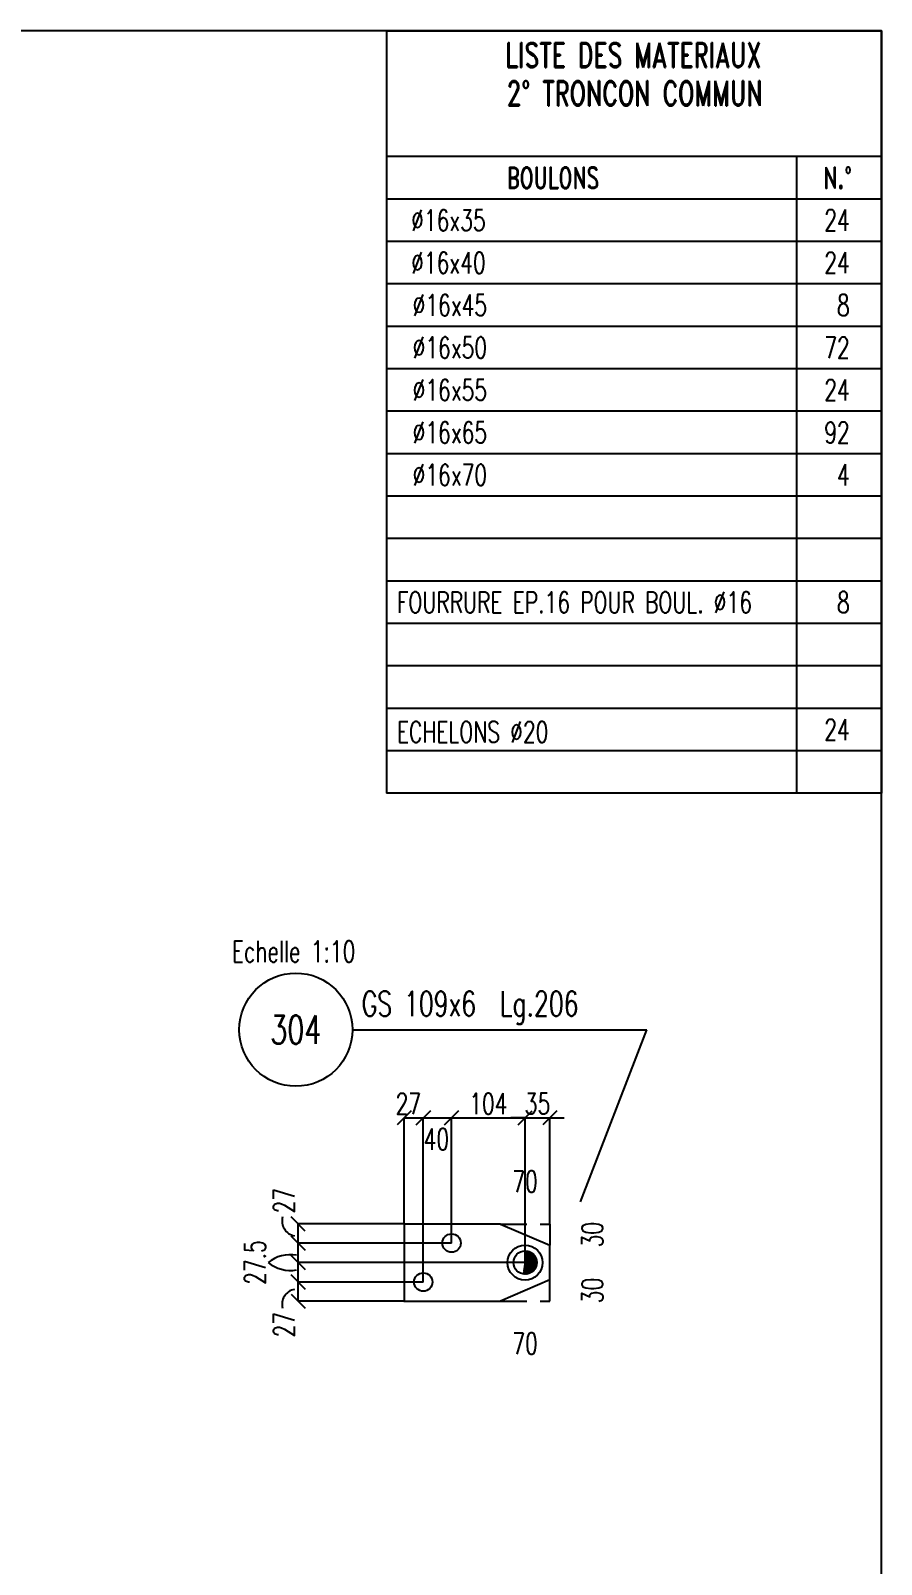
# Model space of a CAD drawing. Extents: x 142141 to 158361, y -105351 to -93871.
# Drawn here: x 155955 to 158361, y -98206 to -93871 of the extents above; entities that cross this region are included whole.
import ezdxf
from ezdxf.enums import TextEntityAlignment as Align

# ---------------------------------------------------------------- set-up
doc = ezdxf.new("R2010")
doc.units = 0
doc.header["$LTSCALE"] = 150
doc.header["$MEASUREMENT"] = 0
doc.linetypes.add('DASHED', pattern=[0.75, 0.5, -0.25])
doc.layers.get('0').update_dxf_attribs({"linetype": 'CONTINUOUS'})
for name, color, linetype in [('BOLLINI_1', 7, 'CONTINUOUS'), ('FORI', 2, 'CONTINUOUS'), ('LINEE_PIASTRA', 2, 'CONTINUOUS'), ('LINEE_PIASTRE', 2, 'CONTINUOUS'), ('LM', 7, 'CONTINUOUS'), ('LP', 3, 'CONTINUOUS'), ('LS', 7, 'CONTINUOUS'), ('PIASTRE', 5, 'CONTINUOUS')]:
    doc.layers.add(name, color=color, linetype=linetype)
doc.styles.add('QUOTE', font='ROMANS8.SHX', dxfattribs={"width": 0.7})
doc.styles.add('RD', font='ROMAND8.SHX', dxfattribs={"width": 0.7})
doc.styles.add('RQL', font='ROMANS8.SHX', dxfattribs={"width": 0.7})
doc.styles.add('RS', font='ROMANS8.shx', dxfattribs={"width": 0.7})
doc.styles.get("Standard").update_dxf_attribs({"font": 'ROMANS8.SHX', "width": 0.7})
doc.dimstyles.new('TRATTO', dxfattribs={"dimscale": 0, "dimtxt": 60, "dimasz": 40, "dimexe": 0, "dimexo": 0, "dimgap": 10, "dimtad": 1, "dimrnd": 0.5, "dimdsep": 46, "dimtxsty": 'RS', "dimblk1": 'OBLIQUE', "dimblk2": 'OBLIQUE', "dimsah": 1, "dimcen": 0.09, "dimclrd": 2, "dimclre": 2, "dimclrt": 7, "dimadec": 0, "dimazin": 0, "dimtfac": 1, "dimtix": 1, "dimtmove": 2, "dimatfit": 3, "dimfxl": 1, "dimtolj": 1, "dimtzin": 0, "dimarcsym": 0})

# ---------------------------------------------------------------- blocks, each defined once
blk = doc.blocks.new('MRKR_98')
blk.add_point((0, 0))
at = {"color": 7, "style": 'QUOTE', "width": 0.5, "flags": 1}
for tag, p in [('TI', (3.7, 6.8)), ('NFORI', (3.7, 5.3)), ('AUX2', (3.7, 4.9)), ('FAM', (3.7, 4.5)), ('AUX1', (3.7, 4.2)), ('COMMESSA', (3.7, 3.8)), ('SPESSORE', (3.7, 2.5)), ('SV', (3.7, 1.8)), ('QUA', (3.7, 1.1)), ('DI_S', (3.7, 6.4)), ('D_S', (3.7, 6)), ('E_S', (3.7, 5.7)), ('MD', (3.7, 3.5)), ('MP', (3.7, 3.2)), ('LARGHEZZA', (3.7, 2.8)), ('NP', (3.7, 2.1)), ('PESO', (3.7, 1.4)), ('LUN', (3.7, 0.8)), ('PROF', (3.7, 0.4)), ('POS', (3.7, 0.1))]:
    blk.add_attdef(tag, p, '', height=0.2, dxfattribs=at)
at = {"color": 7, "flags": 1}
for tag, p in [('LAV1', (5.3, 6.9)), ('LAV2', (5.3, 6.5)), ('LAV3', (5.3, 6.2)), ('LAV4', (5.3, 5.9)), ('LAV5', (5.3, 5.5)), ('LAV6', (5.3, 5.2)), ('LAV7', (5.3, 4.9)), ('LAV8', (5.3, 4.5)), ('LAV9', (5.3, 4.2)), ('LAV10', (5.3, 3.9))]:
    blk.add_attdef(tag, p, '', height=0.2, dxfattribs=at)
blk = doc.blocks.new('P20')
at = {"color": 0}
for p, q in [((0, 0.98), (0.02, 1)), ((0, 0.94), (0.06, 1)), ((1, -0.01), (0, 0.99)), ((0, 0.89), (0.1, 0.99)), ((0, 0.85), (0.14, 0.99)), ((0, 0.8), (0.18, 0.98)), ((0, 0.76), (0.22, 0.98)), ((0, 0.71), (0.25, 0.97)), ((0, 0.67), (0.29, 0.96)), ((1, -0.05), (0, 0.95)), ((0, 0.62), (0.32, 0.95)), ((0, 0.58), (0.36, 0.93)), ((0, 0.53), (0.39, 0.92)), ((0, 0.49), (0.42, 0.91)), ((1, -0.09), (0, 0.9)), ((0, 0.44), (0.45, 0.89)), ((0, 0.4), (0.48, 0.88)), ((0.99, -0.13), (0, 0.86)), ((0, 0.35), (0.51, 0.86)), ((0, 0.31), (0.54, 0.84)), ((0, 0.26), (0.56, 0.83)), ((0.99, -0.17), (0, 0.81)), ((0, 0.22), (0.59, 0.81)), ((0, 0.17), (0.61, 0.79)), ((0.98, -0.21), (0, 0.77)), ((0, 0.13), (0.64, 0.77)), ((0, 0.08), (0.66, 0.75)), ((0, 0.04), (0.69, 0.73)), ((0.97, -0.25), (0, 0.72)), ((0, -0.01), (0.71, 0.7)), ((0.96, -0.28), (0, 0.68)), ((0, -0.05), (0.73, 0.68)), ((0, -0.1), (0.75, 0.66)), ((0.95, -0.32), (0, 0.63)), ((0, -0.14), (0.77, 0.63)), ((0, -0.19), (0.79, 0.61)), ((0.94, -0.35), (0, 0.59)), ((0, -0.23), (0.81, 0.58)), ((0, -0.28), (0.83, 0.56)), ((0.92, -0.38), (0, 0.54)), ((0, -0.32), (0.85, 0.53)), ((0.91, -0.41), (0, 0.5)), ((0, -0.36), (0.87, 0.5)), ((0, -0.41), (0.88, 0.47)), ((0.9, -0.44), (0, 0.45)), ((0, -0.45), (0.9, 0.44)), ((0.88, -0.47), (0, 0.41)), ((0, -0.5), (0.91, 0.41)), ((0, -0.54), (0.92, 0.38)), ((0.87, -0.5), (0, 0.36)), ((0, -0.59), (0.94, 0.35)), ((0.85, -0.53), (0, 0.32)), ((0, -0.63), (0.95, 0.31)), ((0, -0.68), (0.96, 0.28)), ((0.83, -0.56), (0, 0.27)), ((0, -0.72), (0.97, 0.25)), ((0.81, -0.58), (0, 0.23)), ((0, -0.77), (0.98, 0.21)), ((0.79, -0.61), (0, 0.18)), ((0, -0.81), (0.99, 0.17)), ((0.77, -0.63), (0, 0.14)), ((0, -0.86), (0.99, 0.13)), ((0.75, -0.66), (0, 0.09)), ((0, -0.9), (1, 0.09)), ((0.73, -0.68), (0, 0.05)), ((0, -0.95), (1, 0.05)), ((0.71, -0.7), (0, 0.01)), ((0, -0.99), (1, 0.01)), ((1, 0.04), (0.04, 1)), ((1, 0.09), (0.09, 1)), ((0.99, 0.14), (0.14, 0.99)), ((0.98, 0.19), (0.19, 0.98)), ((0.97, 0.25), (0.25, 0.97)), ((0.95, 0.31), (0.31, 0.95)), ((0.92, 0.38), (0.38, 0.92)), ((0.88, 0.47), (0.47, 0.88)), ((0.81, 0.59), (0.59, 0.81)), ((0.69, -0.73), (0, -0.04)), ((0.66, -0.75), (0, -0.08)), ((0.64, -0.77), (0, -0.13)), ((0.61, -0.79), (0, -0.17)), ((0.59, -0.81), (0, -0.22)), ((0.56, -0.83), (0, -0.26)), ((0.54, -0.84), (0, -0.31)), ((0.51, -0.86), (0, -0.35)), ((0.48, -0.88), (0, -0.4)), ((0.45, -0.89), (0, -0.44)), ((0.42, -0.91), (0, -0.49)), ((0.39, -0.92), (0, -0.53)), ((0.36, -0.93), (0, -0.58)), ((0.32, -0.95), (0, -0.62)), ((0.29, -0.96), (0, -0.67)), ((0.25, -0.97), (0, -0.71)), ((0.22, -0.98), (0, -0.76)), ((0.18, -0.98), (0, -0.8)), ((0.14, -0.99), (0, -0.85)), ((0.1, -0.99), (0, -0.89)), ((0.04, -1), (1, -0.04)), ((0.09, -1), (1, -0.09)), ((0.14, -0.99), (0.99, -0.14)), ((0.19, -0.98), (0.98, -0.19)), ((0.25, -0.97), (0.97, -0.25)), ((0.31, -0.95), (0.95, -0.31)), ((0.38, -0.92), (0.92, -0.38)), ((0.47, -0.88), (0.88, -0.47)), ((0.59, -0.81), (0.81, -0.59))]:
    blk.add_line(p, q, dxfattribs=at)
for radius in [1.5, 1]:
    blk.add_circle((0, 0), radius)
blk = doc.blocks.new('16')
blk.add_circle((0, 0), 1)
blk = doc.blocks.new('_OBLIQUE')
at = {"color": 0, "linetype": 'ByBlock'}
blk.add_line((-0.5, -0.5), (0.5, 0.5), dxfattribs=at)
blk = doc.blocks.new('*D146')
at = {"layer": 'LS', "color": 2, "lineweight": -2, "transparency": 16777216}
for p, q in [((157065.4, -97408.4), (156711.4, -97408.4)), ((156711.4, -97462.4), (156711.4, -97408.4)), ((157011.4, -97462.4), (156711.4, -97462.4))]:
    blk.add_line(p, q, dxfattribs=at)
at = {"layer": 'LS', "color": 2, "lineweight": -2, "transparency": 16777216, "xscale": 40, "yscale": 40, "zscale": 40}
for p, rotation in [((156711.4, -97408.4), 90), ((156711.4, -97462.4), 270)]:
    blk.add_blockref('_OBLIQUE', p, dxfattribs=dict(at, rotation=rotation))
at = {"layer": 'LS', "color": 7, "transparency": 16777216, "insert": (156671.4, -97528.9), "char_height": 60, "attachment_point": 5, "rotation": 90, "style": 'RS'}
blk.add_mtext('\\A1;27', dxfattribs=at)
blk = doc.blocks.new('*D147')
at = {"layer": 'LS', "color": 2, "lineweight": -2, "transparency": 16777216}
for p, q in [((157353.4, -97353.4), (156711.4, -97353.4)), ((156711.4, -97408.4), (156711.4, -97353.4)), ((157065.4, -97408.4), (156711.4, -97408.4))]:
    blk.add_line(p, q, dxfattribs=at)
at = {"layer": 'LS', "color": 2, "lineweight": -2, "transparency": 16777216, "xscale": 40, "yscale": 40, "zscale": 40}
for p, rotation in [((156711.4, -97353.4), 90), ((156711.4, -97408.4), 270)]:
    blk.add_blockref('_OBLIQUE', p, dxfattribs=dict(at, rotation=rotation))
at = {"layer": 'LS', "color": 7, "transparency": 16777216, "insert": (156589.5, -97353.4), "char_height": 60, "attachment_point": 5, "rotation": 90, "style": 'RS'}
blk.add_mtext('\\A1;27.5', dxfattribs=at)
blk = doc.blocks.new('*D148')
at = {"layer": 'LS', "color": 2, "lineweight": -2, "transparency": 16777216}
for p, q in [((157145.4, -97298.4), (156711.4, -97298.4)), ((156711.4, -97353.4), (156711.4, -97298.4)), ((157353.4, -97353.4), (156711.4, -97353.4))]:
    blk.add_line(p, q, dxfattribs=at)
at = {"layer": 'LS', "color": 2, "lineweight": -2, "transparency": 16777216, "xscale": 40, "yscale": 40, "zscale": 40}
for p, rotation in [((156711.4, -97298.4), 90), ((156711.4, -97353.4), 270)]:
    blk.add_blockref('_OBLIQUE', p, dxfattribs=dict(at, rotation=rotation))
at = {"layer": 'LS', "color": 7, "transparency": 16777216, "insert": (156589.5, -97353.4), "char_height": 60, "attachment_point": 5, "rotation": 90, "style": 'RS'}
blk.add_mtext('\\A1;27.5', dxfattribs=at)
blk = doc.blocks.new('*D149')
at = {"layer": 'LS', "color": 2, "lineweight": -2, "transparency": 16777216}
for p, q in [((157011.4, -97244.4), (156711.4, -97244.4)), ((156711.4, -97298.4), (156711.4, -97244.4)), ((157145.4, -97298.4), (156711.4, -97298.4))]:
    blk.add_line(p, q, dxfattribs=at)
at = {"layer": 'LS', "color": 2, "lineweight": -2, "transparency": 16777216, "xscale": 40, "yscale": 40, "zscale": 40}
for p, rotation in [((156711.4, -97244.4), 90), ((156711.4, -97298.4), 270)]:
    blk.add_blockref('_OBLIQUE', p, dxfattribs=dict(at, rotation=rotation))
at = {"layer": 'LS', "color": 7, "transparency": 16777216, "insert": (156671.4, -97178.7), "char_height": 60, "attachment_point": 5, "rotation": 90, "style": 'RS'}
blk.add_mtext('\\A1;27', dxfattribs=at)
blk = doc.blocks.new('*D150')
at = {"layer": 'LS', "color": 2, "lineweight": -2, "transparency": 16777216}
for p, q in [((157011.4, -97244.4), (157011.4, -96944.4)), ((157011.4, -96944.4), (157065.4, -96944.4)), ((157065.4, -97408.4), (157065.4, -96944.4))]:
    blk.add_line(p, q, dxfattribs=at)
at = {"layer": 'LS', "color": 2, "lineweight": -2, "transparency": 16777216, "xscale": 40, "yscale": 40, "zscale": 40, "rotation": 180}
blk.add_blockref('_OBLIQUE', (157011.4, -96944.4), dxfattribs=at)
at = {"layer": 'LS', "color": 2, "lineweight": -2, "transparency": 16777216, "xscale": 40, "yscale": 40, "zscale": 40}
blk.add_blockref('_OBLIQUE', (157065.4, -96944.4), dxfattribs=at)
at = {"layer": 'LS', "color": 7, "transparency": 16777216, "insert": (157022.9, -96904.4), "char_height": 60, "attachment_point": 5, "style": 'RS'}
blk.add_mtext('\\A1;27', dxfattribs=at)
blk = doc.blocks.new('*D151')
at = {"layer": 'LS', "color": 2, "lineweight": -2, "transparency": 16777216}
for p, q in [((157065.4, -97408.4), (157065.4, -96944.4)), ((157065.4, -96944.4), (157145.4, -96944.4)), ((157145.4, -97298.4), (157145.4, -96944.4))]:
    blk.add_line(p, q, dxfattribs=at)
at = {"layer": 'LS', "color": 2, "lineweight": -2, "transparency": 16777216, "xscale": 40, "yscale": 40, "zscale": 40, "rotation": 180}
blk.add_blockref('_OBLIQUE', (157065.4, -96944.4), dxfattribs=at)
at = {"layer": 'LS', "color": 2, "lineweight": -2, "transparency": 16777216, "xscale": 40, "yscale": 40, "zscale": 40}
blk.add_blockref('_OBLIQUE', (157145.4, -96944.4), dxfattribs=at)
at = {"layer": 'LS', "color": 7, "transparency": 16777216, "insert": (157102.6, -97004.6), "char_height": 60, "attachment_point": 5, "style": 'RS'}
blk.add_mtext('\\A1;40', dxfattribs=at)
blk = doc.blocks.new('*D152')
at = {"layer": 'LS', "color": 2, "lineweight": -2, "transparency": 16777216}
for p, q in [((157145.4, -97298.4), (157145.4, -96944.4)), ((157145.4, -96944.4), (157353.4, -96944.4)), ((157353.4, -97353.4), (157353.4, -96944.4))]:
    blk.add_line(p, q, dxfattribs=at)
at = {"layer": 'LS', "color": 2, "lineweight": -2, "transparency": 16777216, "xscale": 40, "yscale": 40, "zscale": 40, "rotation": 180}
blk.add_blockref('_OBLIQUE', (157145.4, -96944.4), dxfattribs=at)
at = {"layer": 'LS', "color": 2, "lineweight": -2, "transparency": 16777216, "xscale": 40, "yscale": 40, "zscale": 40}
blk.add_blockref('_OBLIQUE', (157353.4, -96944.4), dxfattribs=at)
at = {"layer": 'LS', "color": 7, "transparency": 16777216, "insert": (157249.4, -96904.4), "char_height": 60, "attachment_point": 5, "style": 'RS'}
blk.add_mtext('\\A1;104', dxfattribs=at)
blk = doc.blocks.new('*D153')
at = {"layer": 'LS', "color": 2, "lineweight": -2, "transparency": 16777216}
for p, q in [((157353.4, -96944.4), (157313.4, -96944.4)), ((157353.4, -97353.4), (157353.4, -96944.4)), ((157353.4, -96944.4), (157423.4, -96944.4)), ((157423.4, -97244.4), (157423.4, -96944.4)), ((157423.4, -96944.4), (157463.4, -96944.4))]:
    blk.add_line(p, q, dxfattribs=at)
at = {"layer": 'LS', "color": 2, "lineweight": -2, "transparency": 16777216, "xscale": 40, "yscale": 40, "zscale": 40}
blk.add_blockref('_OBLIQUE', (157353.4, -96944.4), dxfattribs=at)
at = {"layer": 'LS', "color": 2, "lineweight": -2, "transparency": 16777216, "xscale": 40, "yscale": 40, "zscale": 40, "rotation": 180}
blk.add_blockref('_OBLIQUE', (157423.4, -96944.4), dxfattribs=at)
at = {"layer": 'LS', "color": 7, "transparency": 16777216, "insert": (157388.4, -96904.4), "char_height": 60, "attachment_point": 5, "style": 'RS'}
blk.add_mtext('\\A1;35', dxfattribs=at)
blk = doc.blocks.new('xxx')
blk.add_circle((0, 0), 8)
at = {"color": 3, "style": 'RQL', "width": 0.7}
blk.add_attdef('POS', text='', height=4, dxfattribs=at).set_placement((0, 0), align=Align.MIDDLE)
at = {"style": 'RQL', "width": 0.7, "flags": 1}
for tag, p in [('POS1', (-0.39, -5.42)), ('TIPO', (-0.39, -8.66))]:
    blk.add_attdef(tag, p, '', height=2, dxfattribs=at)

msp = doc.modelspace()

# ---------------------------------------------------------------- linework, layer by layer
at = {"color": 2, "linetype": 'DASHED'}
for p, q in [((157283.395, -97244.447), (157423.395, -97244.447)), ((157423.395, -97244.447), (157423.395, -97304.447)), ((157423.395, -97462.447), (157423.395, -97402.447)), ((157283.395, -97462.447), (157423.395, -97462.447))]:
    msp.add_line(p, q, dxfattribs=at)
at = {"layer": 'LINEE_PIASTRA'}
for p, q in [((157283.395, -97244.447), (157423.395, -97304.447)), ((157423.395, -97402.447), (157283.395, -97462.447))]:
    msp.add_line(p, q, dxfattribs=at)
at = {"layer": 'LINEE_PIASTRE'}
for p, q in [((157011.395, -97244.447), (157011.395, -97462.447)), ((157283.395, -97244.447), (157011.395, -97244.447)), ((157423.395, -97402.447), (157423.395, -97304.447)), ((157011.395, -97462.447), (157283.395, -97462.447))]:
    msp.add_line(p, q, dxfattribs=at)
at = {"layer": 'LP'}
for p, q in [((156960.931, -93871.11), (156960.931, -96026.892)), ((156960.931, -93871.11), (158360.931, -93871.11)), ((158360.931, -93871.11), (158360.931, -96026.892)), ((158360.931, -94227.11), (156960.931, -94227.11)), ((158360.931, -94347.093), (156960.931, -94347.093))]:
    msp.add_line(p, q, dxfattribs=at)
at = {"layer": 'LS', "color": 3}
for p, q in [((158120.66, -94227.11), (158120.66, -96026.892)), ((158120.66, -94227.11), (158120.66, -96026.892)), ((158360.931, -96026.892), (156960.931, -96026.892))]:
    msp.add_line(p, q, dxfattribs=at)
at = {"layer": 'LS', "color": 6}
for p, q in [((158360.931, -94467.06), (156960.931, -94467.06)), ((158360.931, -94587.06), (156960.931, -94587.06)), ((158360.931, -94707.06), (156960.931, -94707.06)), ((158360.931, -94827.043), (156960.931, -94827.043)), ((158360.931, -94827.06), (156960.931, -94827.06)), ((158360.931, -94947.026), (156960.931, -94947.026)), ((158360.931, -94947.043), (156960.931, -94947.043)), ((158360.931, -95067.009), (156960.931, -95067.009)), ((158360.931, -95186.993), (156960.931, -95186.993)), ((158360.931, -95306.976), (156960.931, -95306.976)), ((158360.931, -95426.959), (156960.931, -95426.959)), ((158360.931, -95546.942), (156960.931, -95546.942)), ((158360.931, -95666.942), (156960.931, -95666.942)), ((158360.931, -95786.925), (156960.931, -95786.925)), ((158360.931, -95786.925), (156960.931, -95786.925)), ((158360.931, -95906.909), (156960.931, -95906.909)), ((156865.042, -96695.14), (157697.31, -96695.14))]:
    msp.add_line(p, q, dxfattribs=at)
at = {"layer": 'LS', "color": 8}
msp.add_lwpolyline([(142140.931, -93871.11), (142140.931, -105351.11), (154860.931, -105351.11), (154860.931, -103751.11), (158360.931, -103751.11), (158360.931, -93871.11), (142140.931, -93871.11)], close=True, dxfattribs=at)
at = {"layer": 'LS', "color": 6}
msp.add_lwpolyline([(157510.089, -97182.088), (157697.31, -96695.14)], dxfattribs=at)
for centre, radius, start, end in [((156708.653, -97235.586), 42.761, 164.901432, 259.4176), ((156689.998, -97432.737), 101.528, 80.511609, 128.650966), ((156689.998, -97274.158), 101.528, 231.349034, 279.488391), ((156708.653, -97471.309), 42.761, 100.5824, 195.098568)]:
    msp.add_arc(centre, radius, start, end, dxfattribs=at)

# ---------------------------------------------------------------- block references
at = {"layer": 'BOLLINI_1', "xscale": 20, "yscale": 20, "zscale": 20}
msp.add_blockref('xxx', (156705.042, -96695.14), dxfattribs=at).add_auto_attribs({'POS': '304'})
at = {"layer": 'FORI'}
for name, p, xscale, yscale, zscale, rotation in [('16', (157145.396, -97298.447), 26, 26, 26, 171.8338607009999), ('P20', (157353.394, -97353.447), 33, 33, 33, 351.8338607009999), ('16', (157065.396, -97408.447), 26, 26, 26, 171.8338607009999)]:
    msp.add_blockref(name, p, dxfattribs=dict(at, xscale=xscale, yscale=yscale, zscale=zscale, rotation=rotation))
at = {"layer": 'PIASTRE'}
ref = msp.add_blockref('MRKR_98', (157011.395, -97462.447), dxfattribs=dict(at, xscale=2, yscale=2, zscale=2))
ref.add_attrib('PROF', 'GS 109x6  Lg.206', (156891.37, -96656.649), dxfattribs={"layer": '0', "color": 2, "height": 70, "style": 'QUOTE', "width": 0.7})

# ---------------------------------------------------------------- texts
at = {"layer": 'LM', "style": 'RD', "width": 0.7}
for s, p in [('LISTE DES MATERIAUX', (157659.24, -93940.195)), ('2° TRONCON COMMUN', (157663.155, -94048.197))]:
    msp.add_text(s, height=69.993, dxfattribs=at).set_placement(p, align=Align.MIDDLE)
at = {"layer": 'LM', "char_height": 59.9916, "style": 'RD'}
for s, insert, attachment_point in [('BOULONS', (157301.978, -94287.102), 4), ('N.°', (158277.943, -94287.102), 6)]:
    msp.add_mtext(s, dxfattribs=dict(at, insert=insert, attachment_point=attachment_point))
at = {"layer": 'LS', "color": 7, "style": 'RS', "width": 0.7}
for s, height, p in [('∅16x35', 59.9916, (157031.104, -94437.104)), ('∅16x40', 59.9916, (157031.104, -94557.104)), ('∅16x45', 59.9916, (157035.314, -94677.03)), ('∅16x50', 59.9916, (157035.314, -94797.03)), ('∅16x55', 59.9916, (157035.314, -94917.014)), ('∅16x65', 59.9916, (157035.314, -95036.98)), ('∅16x70', 59.9916, (157035.314, -95156.98)), ('FOURRURE EP.16 POUR BOUL. %%C16', 59.9916, (156990.662, -95516.963)), ('ECHELONS %%C20', 59.9916, (156990.662, -95883.63)), ('Echelle 1:10', 60, (156523.863, -96504.063))]:
    msp.add_text(s, height=height, dxfattribs=at).set_placement(p)
for s, height, p in [('24', 59.9916, (158271.654, -94437.047)), ('24', 59.9916, (158271.654, -94557.047)), ('8', 59.992, (158271.654, -94677.03)), ('72', 59.9916, (158271.654, -94797.03)), ('24', 59.9916, (158271.654, -94917.014)), ('92', 59.9916, (158271.654, -95037.014)), ('4', 59.992, (158271.654, -95156.98)), ('8', 59.992, (158271.654, -95516.93)), ('24', 59.9916, (158271.654, -95876.896))]:
    msp.add_text(s, height=height, dxfattribs=at).set_placement(p, align=Align.RIGHT)
at = {"layer": 'LS', "color": 2, "style": 'RS', "width": 0.7}
for p in [(157353.395, -97124.447), (157353.395, -97582.447)]:
    msp.add_text('70', height=60, dxfattribs=at).set_placement(p, align=Align.MIDDLE)
for p in [(157543.395, -97274.447), (157543.395, -97432.447)]:
    msp.add_text('30', height=60, rotation=90, dxfattribs=at).set_placement(p, align=Align.MIDDLE)

# ---------------------------------------------------------------- dimensions: what is measured, and where the dimension line sits
at = {"layer": 'LS'}
for base, p1, p2, text, picture, middle in [((157065.396, -96944.447), (157011.395, -97244.447), (157065.396, -97408.447), '27', '*D150', (157022.855, -96904.447)), ((157145.396, -96944.447), (157065.396, -97408.447), (157145.396, -97298.447), '40', '*D151', (157102.595, -97004.604))]:
    dim = msp.add_linear_dim(base=base, p1=p1, p2=p2, text=text, dimstyle='TRATTO', override={"dimscale": 1}, dxfattribs=at)
    dim.commit()
    dim.dimension.update_dxf_attribs({"geometry": picture, "text_midpoint": middle, "dimtype": 160})
for base, p1, p2, text, picture, middle in [((157353.394, -96944.447), (157145.396, -97298.447), (157353.394, -97353.447), '104', '*D152', (157249.395, -96904.447)), ((157423.395, -96944.447), (157353.394, -97353.447), (157423.395, -97244.447), '35', '*D153', (157388.395, -96904.447))]:
    dim = msp.add_linear_dim(base=base, p1=p1, p2=p2, text=text, dimstyle='TRATTO', override={"dimscale": 1}, dxfattribs=at)
    dim.commit()
    dim.dimension.update_dxf_attribs({"geometry": picture, "text_midpoint": middle})
for base, p1, p2, text, picture, middle in [((156711.395, -97244.447), (157145.396, -97298.447), (157011.395, -97244.447), '27', '*D149', (156671.395, -97178.656)), ((156711.395, -97353.447), (157065.396, -97408.447), (157353.394, -97353.447), '27.5', '*D147', (156589.491, -97353.447)), ((156711.395, -97298.447), (157353.394, -97353.447), (157145.396, -97298.447), '27.5', '*D148', (156589.491, -97353.447)), ((156711.395, -97408.447), (157011.395, -97462.447), (157065.396, -97408.447), '27', '*D146', (156671.395, -97528.903))]:
    dim = msp.add_linear_dim(base=base, p1=p1, p2=p2, angle=90, text=text, dimstyle='TRATTO', override={"dimscale": 1}, dxfattribs=at)
    dim.commit()
    dim.dimension.update_dxf_attribs({"geometry": picture, "text_midpoint": middle, "dimtype": 160})

doc.saveas('drawing.dxf')
